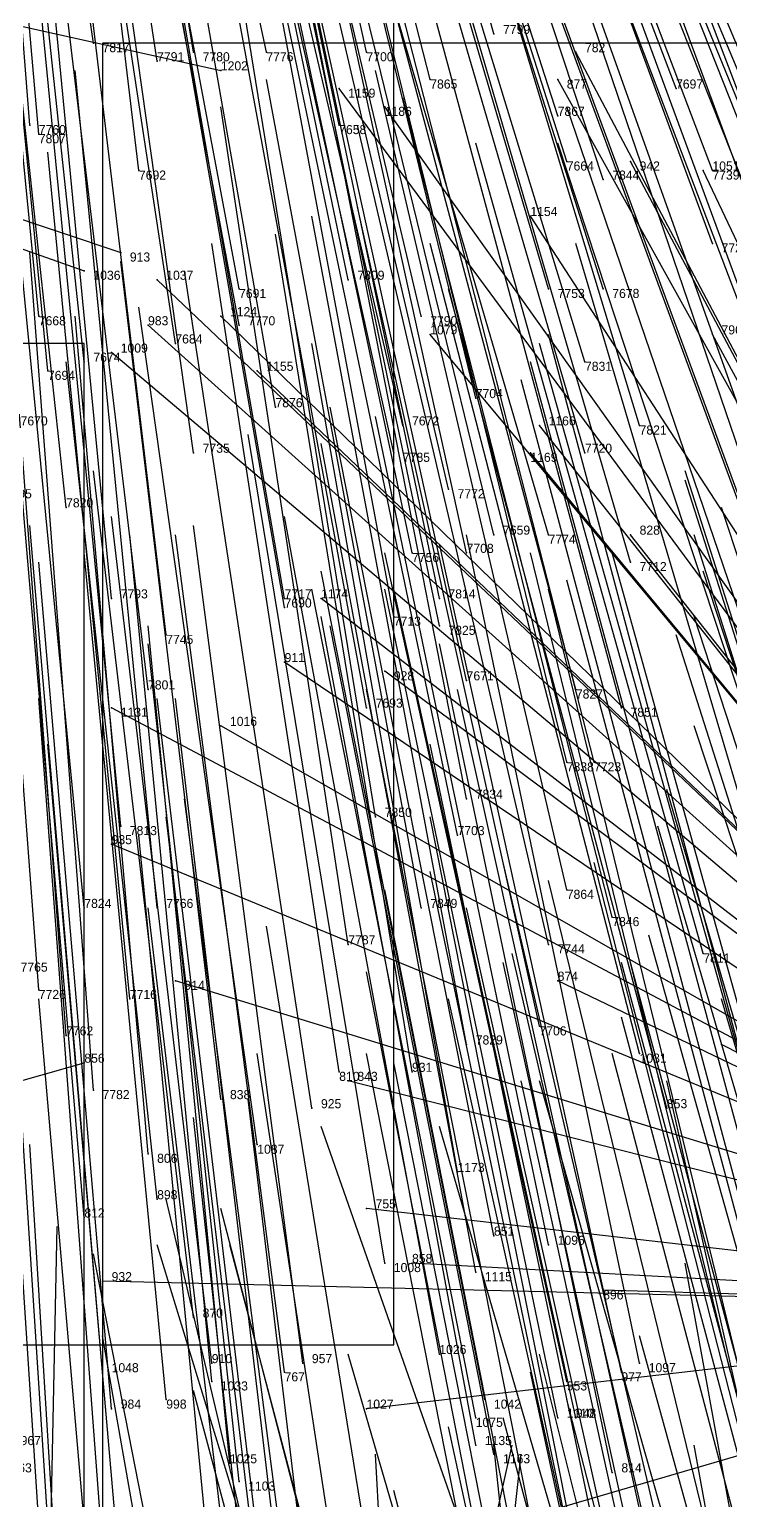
# Model space of a CAD drawing. Extents: x -0.5 to 0.59, y -0.5 to 0.59.
# Drawn here: x 0.025 to 0.102, y -0.4161 to -0.2545 of the extents above; entities that cross this region are included whole.
import ezdxf

# ---------------------------------------------------------------- set-up
doc = ezdxf.new("R2010")
doc.units = 0
for name, color, linetype in [('Clients', 3, 'CONTINUOUS'), ('Facilities', 3, 'CONTINUOUS'), ('Facilities_lines', 3, 'CONTINUOUS'), ('Min_max_boxes', 1, 'CONTINUOUS'), ('Normals', 1, 'CONTINUOUS'), ('Source_points', 5, 'CONTINUOUS'), ('Text', 3, 'CONTINUOUS')]:
    doc.layers.add(name, color=color, linetype=linetype)

msp = doc.modelspace()

# ---------------------------------------------------------------- linework, layer by layer
at = {"layer": 'Clients', "color": 5}
for p in [(0.085, -0.257, -1.25), (0.046, -0.259, -1.25), (0.083, -0.26, -1.25), (0.059, -0.261, -1.25), (0.064, -0.263, -1.25), (0.091, -0.269, -1.25), (0.099, -0.27, -1.25), (0.08, -0.275, -1.25), (0.035, -0.279, -1.25), (0.031, -0.281, -1.25), (0.039, -0.282, -1.25), (0.046, -0.286, -1.25), (0.038, -0.287, -1.25), (0.069, -0.288, -1.25), (0.1, -0.288, -1.25), (0.034, -0.29, -1.25), (0.05, -0.292, -1.25), (0.081, -0.298, -1.25), (0.08, -0.301, -1.25), (0.091, -0.31, -1.25), (0.057, -0.317, -1.25), (0.053, -0.324, -1.25), (0.064, -0.325, -1.25), (0.034, -0.329, -1.25), (0.046, -0.331, -1.25), (0.034, -0.344, -1.25), (0.041, -0.359, -1.25), (0.083, -0.359, -1.25), (0.101, -0.366, -1.25), (0.031, -0.368, -1.25), (0.06, -0.37, -1.25), (0.062, -0.384, -1.25), (0.067, -0.39, -1.25), (0.033, -0.392, -1.25), (0.088, -0.393, -1.25), (0.062, -0.406, -1.25)]:
    msp.add_point(p, dxfattribs=at)
at = {"layer": 'Facilities', "color": 3}
for p in [(0.076, -0.255, -0.664), (0.032, -0.256, -0.645), (0.039, -0.258, -0.652), (0.043, -0.257, -0.652), (0.051, -0.257, -0.655), (0.062, -0.257, -0.661), (0.069, -0.26, -0.673), (0.096, -0.261, -0.694), (0.025, -0.265, -0.666), (0.059, -0.265, -0.678), (0.083, -0.264, -0.691), (0.026, -0.266, -0.668), (0.084, -0.269, -0.705), (0.037, -0.27, -0.682), (0.088, -0.271, -0.712), (0.1, -0.27, -0.72), (0.1, -0.278, -0.74), (0.06, -0.282, -0.72), (0.048, -0.283, -0.718), (0.082, -0.283, -0.738), (0.088, -0.283, -0.742), (0.026, -0.286, -0.718), (0.068, -0.286, -0.736), (0.048, -0.287, -0.727), (0.041, -0.289, -0.729), (0.027, -0.292, -0.734), (0.031, -0.291, -0.731), (0.086, -0.291, -0.759), (0.074, -0.295, -0.759), (0.052, -0.296, -0.75), (0.066, -0.298, -0.763), (0.092, -0.298, -0.78), (0.043, -0.301, -0.759), (0.065, -0.301, -0.771), (0.086, -0.301, -0.782), (0.071, -0.305, -0.784), (0.029, -0.307, -0.77), (0.076, -0.31, -0.797), (0.082, -0.31, -0.802), (0.067, -0.312, -0.799), (0.073, -0.312, -0.8), (0.091, -0.313, -0.815), (0.034, -0.317, -0.796), (0.053, -0.317, -0.803), (0.053, -0.318, -0.805), (0.07, -0.317, -0.811), (0.065, -0.319, -0.815), (0.04, -0.321, -0.81), (0.07, -0.32, -0.82), (0.073, -0.326, -0.834), (0.038, -0.327, -0.823), (0.085, -0.327, -0.845), (0.062, -0.329, -0.836), (0.09, -0.329, -0.854), (0.084, -0.335, -0.864), (0.087, -0.335, -0.865), (0.073, -0.339, -0.866), (0.035, -0.342, -0.86), (0.063, -0.341, -0.866), (0.072, -0.343, -0.875), (0.084, -0.349, -0.898), (0.031, -0.351, -0.88), (0.039, -0.351, -0.883), (0.068, -0.351, -0.894), (0.089, -0.352, -0.908), (0.06, -0.355, -0.9), (0.082, -0.355, -0.912), (0.099, -0.356, -0.925), (0.026, -0.36, -0.903), (0.036, -0.361, -0.906), (0.029, -0.365, -0.915), (0.081, -0.364, -0.932), (0.073, -0.366, -0.932), (0.092, -0.367, -0.947), (0.059, -0.369, -0.935), (0.067, -0.369, -0.937), (0.032, -0.371, -0.932), (0.046, -0.372, -0.937), (0.056, -0.373, -0.943), (0.095, -0.373, -0.962), (0.038, -0.378, -0.95), (0.05, -0.377, -0.951), (0.072, -0.38, -0.966), (0.039, -0.383, -0.962), (0.031, -0.385, -0.965), (0.076, -0.387, -0.985), (0.082, -0.388, -0.991), (0.064, -0.39, -0.989), (0.074, -0.391, -0.995), (0.043, -0.396, -0.995), (0.07, -0.4, -1.014), (0.033, -0.402, -1.008), (0.045, -0.401, -1.008), (0.053, -0.402, -1.014), (0.055, -0.401, -1.011), (0.09, -0.402, -1.03), (0.092, -0.401, -1.029), (0.045, -0.403, -1.014), (0.084, -0.403, -1.029), (0.04, -0.405, -1.018), (0.075, -0.405, -1.03), (0.034, -0.406, -1.018), (0.074, -0.407, -1.035), (0.083, -0.407, -1.038), (0.085, -0.407, -1.039), (0.074, -0.41, -1.041), (0.047, -0.412, -1.036), (0.076, -0.411, -1.046), (0.089, -0.413, -1.056), (0.048, -0.414, -1.043)]:
    msp.add_point(p, dxfattribs=at)
at = {"layer": 'Facilities_lines', "color": 3}
for p, q in [((-0.166, -0.212, -1.25), (0.031, -0.281, -1.25)), ((-0.166, -0.212, -1.25), (0.035, -0.279, -1.25)), ((-0.166, -0.212, -1.25), (0.046, -0.259, -1.25)), ((0.158, -0.395, -1.25), (0.085, -0.257, -1.25)), ((0.158, -0.395, -1.25), (0.083, -0.26, -1.25)), ((0.158, -0.395, -1.25), (0.059, -0.261, -1.25)), ((0.158, -0.395, -1.25), (0.064, -0.263, -1.25)), ((0.158, -0.395, -1.25), (0.091, -0.269, -1.25)), ((0.158, -0.395, -1.25), (0.099, -0.27, -1.25)), ((0.158, -0.395, -1.25), (0.08, -0.275, -1.25)), ((0.158, -0.395, -1.25), (0.039, -0.282, -1.25)), ((0.158, -0.395, -1.25), (0.046, -0.286, -1.25)), ((0.158, -0.395, -1.25), (0.038, -0.287, -1.25)), ((0.158, -0.395, -1.25), (0.069, -0.288, -1.25)), ((0.158, -0.395, -1.25), (0.1, -0.288, -1.25)), ((0.158, -0.395, -1.25), (0.034, -0.29, -1.25)), ((0.158, -0.395, -1.25), (0.05, -0.292, -1.25)), ((0.158, -0.395, -1.25), (0.081, -0.298, -1.25)), ((0.158, -0.395, -1.25), (0.08, -0.301, -1.25)), ((0.158, -0.395, -1.25), (0.091, -0.31, -1.25)), ((0.158, -0.395, -1.25), (0.057, -0.317, -1.25)), ((0.158, -0.395, -1.25), (0.053, -0.324, -1.25)), ((0.158, -0.395, -1.25), (0.064, -0.325, -1.25)), ((0.158, -0.395, -1.25), (0.034, -0.329, -1.25)), ((0.158, -0.395, -1.25), (0.046, -0.331, -1.25)), ((0.158, -0.395, -1.25), (0.034, -0.344, -1.25)), ((0.158, -0.395, -1.25), (0.041, -0.359, -1.25)), ((0.158, -0.395, -1.25), (0.083, -0.359, -1.25)), ((0.158, -0.395, -1.25), (0.101, -0.366, -1.25)), ((-0.088, -0.402, -1.25), (0.031, -0.368, -1.25)), ((0.158, -0.395, -1.25), (0.06, -0.37, -1.25)), ((0.158, -0.395, -1.25), (0.062, -0.384, -1.25)), ((0.158, -0.395, -1.25), (0.067, -0.39, -1.25)), ((0.158, -0.395, -1.25), (0.033, -0.392, -1.25)), ((0.158, -0.395, -1.25), (0.088, -0.393, -1.25)), ((0.158, -0.395, -1.25), (0.062, -0.406, -1.25)), ((0.158, -0.395, -1.25), (0.076, -0.419, -1.25))]:
    msp.add_line(p, q, dxfattribs=at)
at = {"layer": 'Min_max_boxes', "color": 1}
for p, q in [((0.065, -0.399, -1.25), (0.065, -0.07, -1.25)), ((0.065, -0.399, -1.25), (0.065, -0.07, -1.25)), ((0.275, -0.256, -1.25), (0.033, -0.256, -1.25)), ((0.033, -0.256, -1.25), (0.033, -0.419, -1.25)), ((0.275, -0.256, -1.25), (0.033, -0.256, -1.25)), ((0.033, -0.256, -1.25), (0.033, -0.419, -1.25)), ((0.033, -0.256, -1.25), (0.033, -0.256, -1.25)), ((0.031, -0.289, -1.25), (-0.167, -0.289, -1.25)), ((0.031, -0.289, -1.25), (-0.167, -0.289, -1.25)), ((0.031, -0.451, -1.25), (0.031, -0.289, -1.25)), ((0.031, -0.451, -1.25), (0.031, -0.289, -1.25)), ((0.031, -0.289, -1.25), (0.031, -0.289, -1.25)), ((-0.306, -0.399, -1.25), (0.065, -0.399, -1.25)), ((-0.306, -0.399, -1.25), (0.065, -0.399, -1.25)), ((0.065, -0.399, -1.25), (0.065, -0.399, -1.25))]:
    msp.add_line(p, q, dxfattribs=at)
at = {"layer": 'Normals', "color": 1}
for p, q in [((0.032, -0.256, -0.645), (0.019, -0.164, -0.682)), ((0.039, -0.258, -0.652), (0.025, -0.166, -0.688)), ((0.043, -0.257, -0.652), (0.028, -0.165, -0.689)), ((0.051, -0.257, -0.655), (0.032, -0.166, -0.692)), ((0.062, -0.257, -0.661), (0.042, -0.166, -0.698)), ((0.076, -0.255, -0.664), (0.051, -0.165, -0.701)), ((0.069, -0.26, -0.673), (0.046, -0.17, -0.71)), ((0.025, -0.265, -0.666), (0.018, -0.173, -0.704)), ((0.026, -0.266, -0.668), (0.018, -0.174, -0.706)), ((0.059, -0.265, -0.678), (0.04, -0.174, -0.715)), ((0.096, -0.261, -0.694), (0.063, -0.174, -0.732)), ((0.083, -0.264, -0.691), (0.055, -0.176, -0.729)), ((0.037, -0.27, -0.682), (0.026, -0.179, -0.72)), ((0.084, -0.269, -0.705), (0.056, -0.181, -0.743)), ((0.088, -0.271, -0.712), (0.059, -0.183, -0.749)), ((0.1, -0.27, -0.72), (0.067, -0.183, -0.758)), ((0.048, -0.283, -0.718), (0.031, -0.192, -0.755)), ((0.06, -0.282, -0.72), (0.041, -0.191, -0.757)), ((0.1, -0.278, -0.74), (0.068, -0.191, -0.777)), ((0.026, -0.286, -0.718), (0.017, -0.194, -0.755)), ((0.082, -0.283, -0.738), (0.056, -0.195, -0.776)), ((0.088, -0.283, -0.742), (0.06, -0.195, -0.78)), ((0.112, -0.281, -0.756), (0.076, -0.195, -0.793)), ((0.041, -0.289, -0.729), (0.027, -0.197, -0.766)), ((0.048, -0.287, -0.727), (0.031, -0.196, -0.765)), ((0.068, -0.286, -0.736), (0.047, -0.197, -0.774)), ((0.108, -0.283, -0.758), (0.074, -0.197, -0.795)), ((0.031, -0.291, -0.731), (0.021, -0.198, -0.768)), ((0.027, -0.292, -0.734), (0.018, -0.2, -0.771)), ((0.112, -0.285, -0.765), (0.077, -0.199, -0.802)), ((0.086, -0.291, -0.759), (0.059, -0.203, -0.797)), ((0.052, -0.296, -0.75), (0.036, -0.205, -0.788)), ((0.074, -0.295, -0.759), (0.052, -0.205, -0.798)), ((0.066, -0.298, -0.763), (0.045, -0.208, -0.801)), ((0.112, -0.295, -0.789), (0.08, -0.208, -0.826)), ((0.043, -0.301, -0.759), (0.03, -0.209, -0.797)), ((0.092, -0.298, -0.78), (0.065, -0.209, -0.817)), ((0.065, -0.301, -0.771), (0.045, -0.211, -0.809)), ((0.086, -0.301, -0.782), (0.06, -0.212, -0.819)), ((0.103, -0.301, -0.796), (0.073, -0.213, -0.832)), ((0.029, -0.307, -0.77), (0.019, -0.214, -0.807)), ((0.071, -0.305, -0.784), (0.05, -0.215, -0.822)), ((0.119, -0.304, -0.817), (0.086, -0.217, -0.853)), ((0.073, -0.312, -0.8), (0.053, -0.221, -0.838)), ((0.076, -0.31, -0.797), (0.054, -0.22, -0.835)), ((0.082, -0.31, -0.802), (0.056, -0.221, -0.839)), ((0.067, -0.312, -0.799), (0.048, -0.222, -0.836)), ((0.034, -0.317, -0.796), (0.025, -0.224, -0.834)), ((0.091, -0.313, -0.815), (0.065, -0.224, -0.853)), ((0.053, -0.317, -0.803), (0.037, -0.225, -0.84)), ((0.053, -0.318, -0.805), (0.037, -0.226, -0.842)), ((0.07, -0.317, -0.811), (0.051, -0.226, -0.848)), ((0.114, -0.313, -0.833), (0.082, -0.226, -0.871)), ((0.04, -0.321, -0.81), (0.029, -0.229, -0.847)), ((0.065, -0.319, -0.815), (0.048, -0.228, -0.852)), ((0.07, -0.32, -0.82), (0.051, -0.229, -0.856)), ((0.11, -0.316, -0.837), (0.079, -0.229, -0.874)), ((0.124, -0.318, -0.854), (0.09, -0.232, -0.891)), ((0.038, -0.327, -0.823), (0.027, -0.235, -0.86)), ((0.073, -0.326, -0.834), (0.053, -0.235, -0.871)), ((0.062, -0.329, -0.836), (0.045, -0.237, -0.873)), ((0.085, -0.327, -0.845), (0.061, -0.237, -0.881)), ((0.09, -0.329, -0.854), (0.066, -0.24, -0.891)), ((0.119, -0.327, -0.87), (0.086, -0.24, -0.907)), ((0.084, -0.335, -0.864), (0.062, -0.245, -0.9)), ((0.087, -0.335, -0.865), (0.064, -0.245, -0.902)), ((0.134, -0.331, -0.891), (0.098, -0.245, -0.929)), ((0.073, -0.339, -0.866), (0.055, -0.247, -0.903)), ((0.113, -0.334, -0.881), (0.081, -0.247, -0.918)), ((0.035, -0.342, -0.86), (0.026, -0.25, -0.896)), ((0.063, -0.341, -0.866), (0.048, -0.249, -0.903)), ((0.114, -0.336, -0.886), (0.082, -0.249, -0.924)), ((0.072, -0.343, -0.875), (0.053, -0.252, -0.913)), ((0.085, -0.257, -1.25), (0.085, -0.257, -1.15)), ((0.031, -0.351, -0.88), (0.022, -0.259, -0.918)), ((0.039, -0.351, -0.883), (0.03, -0.259, -0.921)), ((0.046, -0.259, -1.25), (0.046, -0.259, -1.15)), ((0.068, -0.351, -0.894), (0.051, -0.26, -0.931)), ((0.084, -0.349, -0.898), (0.063, -0.259, -0.935)), ((0.083, -0.26, -1.25), (0.083, -0.26, -1.15)), ((0.059, -0.261, -1.25), (0.059, -0.261, -1.15)), ((0.06, -0.355, -0.9), (0.046, -0.263, -0.938)), ((0.064, -0.263, -1.25), (0.064, -0.263, -1.15)), ((0.089, -0.352, -0.908), (0.066, -0.262, -0.945)), ((0.114, -0.351, -0.922), (0.084, -0.263, -0.958)), ((0.082, -0.355, -0.912), (0.061, -0.265, -0.949)), ((0.026, -0.36, -0.903), (0.019, -0.268, -0.941)), ((0.036, -0.361, -0.906), (0.027, -0.268, -0.944)), ((0.099, -0.356, -0.925), (0.074, -0.267, -0.962)), ((0.112, -0.355, -0.931), (0.083, -0.267, -0.968)), ((0.091, -0.269, -1.25), (0.091, -0.269, -1.15)), ((0.099, -0.27, -1.25), (0.099, -0.27, -1.15)), ((0.029, -0.365, -0.915), (0.022, -0.272, -0.952)), ((0.081, -0.364, -0.932), (0.061, -0.274, -0.97)), ((0.073, -0.366, -0.932), (0.056, -0.275, -0.97)), ((0.08, -0.275, -1.25), (0.08, -0.275, -1.15)), ((0.067, -0.369, -0.937), (0.052, -0.277, -0.974)), ((0.032, -0.371, -0.932), (0.025, -0.279, -0.969)), ((0.035, -0.279, -1.25), (0.035, -0.279, -1.15)), ((0.059, -0.369, -0.935), (0.045, -0.278, -0.972)), ((0.092, -0.367, -0.947), (0.069, -0.278, -0.984)), ((0.111, -0.366, -0.958), (0.085, -0.278, -0.995)), ((0.031, -0.281, -1.25), (0.031, -0.281, -1.15)), ((0.046, -0.372, -0.937), (0.035, -0.28, -0.975)), ((0.056, -0.373, -0.943), (0.042, -0.281, -0.981)), ((0.039, -0.282, -1.25), (0.039, -0.282, -1.15)), ((0.095, -0.373, -0.962), (0.071, -0.283, -0.999)), ((0.038, -0.378, -0.95), (0.03, -0.286, -0.987)), ((0.05, -0.377, -0.951), (0.037, -0.285, -0.989)), ((0.046, -0.286, -1.25), (0.046, -0.286, -1.15)), ((0.038, -0.287, -1.25), (0.038, -0.287, -1.15)), ((0.072, -0.38, -0.966), (0.056, -0.289, -1.004)), ((0.069, -0.288, -1.25), (0.069, -0.288, -1.15)), ((0.106, -0.378, -0.981), (0.081, -0.289, -1.019)), ((0.106, -0.378, -0.981), (0.082, -0.288, -1.018)), ((0.1, -0.288, -1.25), (0.1, -0.288, -1.15)), ((0.034, -0.29, -1.25), (0.034, -0.29, -1.15)), ((0.031, -0.385, -0.965), (0.023, -0.292, -1.003)), ((0.039, -0.383, -0.962), (0.029, -0.291, -1)), ((0.05, -0.292, -1.25), (0.05, -0.292, -1.15)), ((0.104, -0.38, -0.986), (0.08, -0.291, -1.023)), ((0.103, -0.383, -0.991), (0.079, -0.293, -1.028)), ((0.076, -0.387, -0.985), (0.058, -0.296, -1.022)), ((0.082, -0.388, -0.991), (0.063, -0.297, -1.029)), ((0.081, -0.298, -1.25), (0.081, -0.298, -1.15)), ((0.064, -0.39, -0.989), (0.049, -0.299, -1.026)), ((0.074, -0.391, -0.995), (0.057, -0.3, -1.033)), ((0.08, -0.301, -1.25), (0.08, -0.301, -1.15)), ((0.043, -0.396, -0.995), (0.032, -0.303, -1.032)), ((0.125, -0.391, -1.027), (0.097, -0.303, -1.065)), ((0.125, -0.392, -1.028), (0.097, -0.304, -1.066)), ((0.13, -0.395, -1.04), (0.101, -0.307, -1.077)), ((0.045, -0.401, -1.008), (0.034, -0.308, -1.045)), ((0.07, -0.4, -1.014), (0.053, -0.308, -1.051)), ((0.033, -0.402, -1.008), (0.025, -0.309, -1.045)), ((0.045, -0.403, -1.014), (0.036, -0.31, -1.051)), ((0.053, -0.402, -1.014), (0.041, -0.31, -1.052)), ((0.055, -0.401, -1.011), (0.043, -0.309, -1.048)), ((0.092, -0.401, -1.029), (0.073, -0.31, -1.066)), ((0.091, -0.31, -1.25), (0.091, -0.31, -1.15)), ((0.126, -0.399, -1.046), (0.098, -0.31, -1.083)), ((0.09, -0.402, -1.03), (0.07, -0.311, -1.067)), ((0.034, -0.406, -1.018), (0.026, -0.313, -1.054)), ((0.04, -0.405, -1.018), (0.031, -0.312, -1.054)), ((0.084, -0.403, -1.029), (0.064, -0.312, -1.066)), ((0.102, -0.402, -1.037), (0.08, -0.312, -1.075)), ((0.114, -0.402, -1.044), (0.089, -0.312, -1.081)), ((0.075, -0.405, -1.03), (0.057, -0.314, -1.067)), ((0.108, -0.405, -1.047), (0.084, -0.315, -1.085)), ((0.128, -0.403, -1.056), (0.099, -0.314, -1.094)), ((0.074, -0.407, -1.035), (0.056, -0.316, -1.072)), ((0.083, -0.407, -1.038), (0.064, -0.316, -1.074)), ((0.085, -0.407, -1.039), (0.065, -0.316, -1.076)), ((0.104, -0.406, -1.048), (0.082, -0.316, -1.085)), ((0.057, -0.317, -1.25), (0.057, -0.317, -1.15)), ((0.074, -0.41, -1.041), (0.057, -0.319, -1.078)), ((0.127, -0.408, -1.067), (0.098, -0.319, -1.105)), ((0.047, -0.412, -1.036), (0.038, -0.32, -1.074)), ((0.076, -0.411, -1.046), (0.058, -0.32, -1.082)), ((0.124, -0.409, -1.068), (0.096, -0.321, -1.106)), ((0.048, -0.414, -1.043), (0.038, -0.322, -1.08)), ((0.089, -0.413, -1.056), (0.07, -0.322, -1.094)), ((0.053, -0.324, -1.25), (0.053, -0.324, -1.15)), ((0.064, -0.325, -1.25), (0.064, -0.325, -1.15)), ((0.033, -0.421, -1.055), (0.026, -0.328, -1.092)), ((0.05, -0.42, -1.057), (0.039, -0.328, -1.094)), ((0.052, -0.421, -1.06), (0.041, -0.328, -1.097)), ((0.08, -0.418, -1.065), (0.062, -0.327, -1.102)), ((0.092, -0.417, -1.069), (0.072, -0.327, -1.106)), ((0.034, -0.329, -1.25), (0.034, -0.329, -1.15)), ((0.046, -0.331, -1.25), (0.046, -0.331, -1.15)), ((0.127, -0.419, -1.095), (0.098, -0.331, -1.133)), ((0.035, -0.425, -1.067), (0.027, -0.333, -1.104)), ((0.088, -0.424, -1.083), (0.069, -0.333, -1.12)), ((0.054, -0.431, -1.086), (0.042, -0.339, -1.123)), ((0.121, -0.427, -1.11), (0.095, -0.338, -1.147)), ((0.027, -0.434, -1.088), (0.021, -0.342, -1.125)), ((0.051, -0.433, -1.091), (0.04, -0.341, -1.127)), ((0.087, -0.432, -1.101), (0.069, -0.341, -1.139)), ((0.12, -0.431, -1.119), (0.094, -0.342, -1.157)), ((0.034, -0.344, -1.25), (0.034, -0.344, -1.15)), ((0.046, -0.436, -1.096), (0.037, -0.343, -1.132)), ((0.088, -0.438, -1.116), (0.069, -0.347, -1.154)), ((0.098, -0.436, -1.118), (0.077, -0.346, -1.155)), ((0.11, -0.436, -1.125), (0.087, -0.346, -1.162)), ((0.082, -0.44, -1.119), (0.064, -0.349, -1.156)), ((0.104, -0.438, -1.125), (0.082, -0.348, -1.162)), ((0.049, -0.443, -1.115), (0.038, -0.351, -1.151)), ((0.093, -0.441, -1.128), (0.073, -0.351, -1.165)), ((0.066, -0.445, -1.124), (0.051, -0.353, -1.161)), ((0.118, -0.443, -1.147), (0.093, -0.354, -1.184)), ((0.097, -0.448, -1.146), (0.077, -0.357, -1.183)), ((0.099, -0.446, -1.142), (0.078, -0.356, -1.18)), ((0.114, -0.447, -1.153), (0.09, -0.357, -1.19)), ((0.115, -0.447, -1.153), (0.091, -0.357, -1.189)), ((0.08, -0.45, -1.141), (0.062, -0.358, -1.179)), ((0.041, -0.359, -1.25), (0.041, -0.359, -1.15)), ((0.083, -0.359, -1.25), (0.083, -0.359, -1.15)), ((0.034, -0.453, -1.136), (0.026, -0.361, -1.173)), ((0.091, -0.451, -1.151), (0.071, -0.361, -1.188)), ((0.127, -0.45, -1.169), (0.101, -0.361, -1.206)), ((0.114, -0.453, -1.169), (0.09, -0.363, -1.205)), ((0.101, -0.366, -1.25), (0.101, -0.366, -1.15)), ((0.031, -0.368, -1.25), (0.031, -0.368, -1.15)), ((0.064, -0.459, -1.158), (0.05, -0.367, -1.195)), ((0.08, -0.458, -1.163), (0.062, -0.367, -1.2)), ((0.083, -0.459, -1.167), (0.065, -0.368, -1.204)), ((0.114, -0.462, -1.188), (0.089, -0.367, -1.211)), ((0.06, -0.37, -1.25), (0.06, -0.37, -1.15)), ((0.099, -0.461, -1.177), (0.079, -0.37, -1.214)), ((0.108, -0.465, -1.193), (0.081, -0.37, -1.207)), ((0.117, -0.468, -1.205), (0.095, -0.37, -1.213)), ((0.03, -0.465, -1.164), (0.024, -0.372, -1.202)), ((0.06, -0.464, -1.169), (0.049, -0.372, -1.206)), ((0.053, -0.466, -1.173), (0.043, -0.374, -1.211)), ((0.09, -0.469, -1.194), (0.057, -0.375, -1.202)), ((0.098, -0.471, -1.202), (0.07, -0.375, -1.21)), ((0.031, -0.474, -1.188), (0.025, -0.377, -1.21)), ((0.063, -0.48, -1.211), (0.04, -0.383, -1.212)), ((0.071, -0.48, -1.214), (0.046, -0.384, -1.201)), ((0.062, -0.384, -1.25), (0.062, -0.384, -1.15)), ((0.026, -0.485, -1.215), (0.028, -0.386, -1.206)), ((0.051, -0.486, -1.222), (0.032, -0.389, -1.206)), ((0.068, -0.483, -1.219), (0.039, -0.388, -1.204)), ((0.072, -0.483, -1.222), (0.047, -0.388, -1.203)), ((0.067, -0.39, -1.25), (0.067, -0.39, -1.15)), ((0.107, -0.445, -1.25), (0.097, -0.39, -1.167)), ((0.033, -0.392, -1.25), (0.033, -0.392, -1.15)), ((0.088, -0.393, -1.25), (0.088, -0.393, -1.15)), ((0.049, -0.489, -1.229), (0.033, -0.398, -1.191)), ((0.103, -0.438, -1.25), (0.092, -0.398, -1.159)), ((0.085, -0.486, -1.234), (0.06, -0.4, -1.191)), ((0.093, -0.448, -1.25), (0.081, -0.4, -1.163)), ((0.09, -0.448, -1.25), (0.08, -0.402, -1.162)), ((0.066, -0.49, -1.237), (0.043, -0.404, -1.192)), ((0.098, -0.459, -1.25), (0.084, -0.405, -1.167)), ((0.062, -0.406, -1.25), (0.062, -0.406, -1.15)), ((0.093, -0.467, -1.25), (0.077, -0.407, -1.172)), ((0.08, -0.449, -1.25), (0.071, -0.408, -1.159)), ((0.076, -0.419, -1.25), (0.078, -0.41, -1.15)), ((0.079, -0.439, -1.25), (0.076, -0.41, -1.154)), ((0.11, -0.476, -1.25), (0.098, -0.41, -1.175)), ((0.064, -0.429, -1.25), (0.063, -0.411, -1.152)), ((0.077, -0.429, -1.25), (0.079, -0.411, -1.152)), ((0.078, -0.464, -1.25), (0.065, -0.415, -1.164))]:
    msp.add_line(p, q, dxfattribs=at)
at = {"layer": 'Source_points', "color": 5}
for p in [(0.076, -0.255, -0.664), (0.032, -0.256, -0.645), (0.039, -0.258, -0.652), (0.043, -0.257, -0.652), (0.051, -0.257, -0.655), (0.062, -0.257, -0.661), (0.085, -0.257, -1.25), (0.046, -0.259, -1.25), (0.069, -0.26, -0.673), (0.083, -0.26, -1.25), (0.059, -0.261, -1.25), (0.096, -0.261, -0.694), (0.064, -0.263, -1.25), (0.025, -0.265, -0.666), (0.059, -0.265, -0.678), (0.083, -0.264, -0.691), (0.026, -0.266, -0.668), (0.084, -0.269, -0.705), (0.091, -0.269, -1.25), (0.037, -0.27, -0.682), (0.088, -0.271, -0.712), (0.099, -0.27, -1.25), (0.1, -0.27, -0.72), (0.08, -0.275, -1.25), (0.035, -0.279, -1.25), (0.1, -0.278, -0.74), (0.031, -0.281, -1.25), (0.039, -0.282, -1.25), (0.06, -0.282, -0.72), (0.048, -0.283, -0.718), (0.082, -0.283, -0.738), (0.088, -0.283, -0.742), (0.026, -0.286, -0.718), (0.046, -0.286, -1.25), (0.068, -0.286, -0.736), (0.038, -0.287, -1.25), (0.048, -0.287, -0.727), (0.041, -0.289, -0.729), (0.069, -0.288, -1.25), (0.1, -0.288, -1.25), (0.034, -0.29, -1.25), (0.027, -0.292, -0.734), (0.031, -0.291, -0.731), (0.05, -0.292, -1.25), (0.086, -0.291, -0.759), (0.074, -0.295, -0.759), (0.052, -0.296, -0.75), (0.066, -0.298, -0.763), (0.081, -0.298, -1.25), (0.092, -0.298, -0.78), (0.043, -0.301, -0.759), (0.065, -0.301, -0.771), (0.08, -0.301, -1.25), (0.086, -0.301, -0.782), (0.071, -0.305, -0.784), (0.029, -0.307, -0.77), (0.076, -0.31, -0.797), (0.082, -0.31, -0.802), (0.091, -0.31, -1.25), (0.067, -0.312, -0.799), (0.073, -0.312, -0.8), (0.091, -0.313, -0.815), (0.034, -0.317, -0.796), (0.053, -0.317, -0.803), (0.053, -0.318, -0.805), (0.057, -0.317, -1.25), (0.07, -0.317, -0.811), (0.065, -0.319, -0.815), (0.04, -0.321, -0.81), (0.07, -0.32, -0.82), (0.053, -0.324, -1.25), (0.064, -0.325, -1.25), (0.073, -0.326, -0.834), (0.038, -0.327, -0.823), (0.085, -0.327, -0.845), (0.034, -0.329, -1.25), (0.062, -0.329, -0.836), (0.09, -0.329, -0.854), (0.046, -0.331, -1.25), (0.084, -0.335, -0.864), (0.087, -0.335, -0.865), (0.073, -0.339, -0.866), (0.035, -0.342, -0.86), (0.063, -0.341, -0.866), (0.034, -0.344, -1.25), (0.072, -0.343, -0.875), (0.084, -0.349, -0.898), (0.031, -0.351, -0.88), (0.039, -0.351, -0.883), (0.068, -0.351, -0.894), (0.089, -0.352, -0.908), (0.06, -0.355, -0.9), (0.082, -0.355, -0.912), (0.099, -0.356, -0.925), (0.026, -0.36, -0.903), (0.041, -0.359, -1.25), (0.083, -0.359, -1.25), (0.036, -0.361, -0.906), (0.029, -0.365, -0.915), (0.081, -0.364, -0.932), (0.073, -0.366, -0.932), (0.101, -0.366, -1.25), (0.031, -0.368, -1.25), (0.092, -0.367, -0.947), (0.059, -0.369, -0.935), (0.06, -0.37, -1.25), (0.067, -0.369, -0.937), (0.032, -0.371, -0.932), (0.046, -0.372, -0.937), (0.056, -0.373, -0.943), (0.095, -0.373, -0.962), (0.038, -0.378, -0.95), (0.05, -0.377, -0.951), (0.072, -0.38, -0.966), (0.039, -0.383, -0.962), (0.062, -0.384, -1.25), (0.031, -0.385, -0.965), (0.076, -0.387, -0.985), (0.082, -0.388, -0.991), (0.064, -0.39, -0.989), (0.067, -0.39, -1.25), (0.074, -0.391, -0.995), (0.033, -0.392, -1.25), (0.088, -0.393, -1.25), (0.043, -0.396, -0.995), (0.07, -0.4, -1.014), (0.033, -0.402, -1.008), (0.045, -0.401, -1.008), (0.053, -0.402, -1.014), (0.055, -0.401, -1.011), (0.09, -0.402, -1.03), (0.092, -0.401, -1.029), (0.045, -0.403, -1.014), (0.084, -0.403, -1.029), (0.04, -0.405, -1.018), (0.075, -0.405, -1.03), (0.034, -0.406, -1.018), (0.062, -0.406, -1.25), (0.074, -0.407, -1.035), (0.083, -0.407, -1.038), (0.085, -0.407, -1.039), (0.074, -0.41, -1.041), (0.047, -0.412, -1.036), (0.076, -0.411, -1.046), (0.089, -0.413, -1.056), (0.048, -0.414, -1.043)]:
    msp.add_point(p, dxfattribs=at)

# ---------------------------------------------------------------- texts
at = {"layer": 'Text', "color": 3}
for s, p in [('7799', (0.077, -0.255, -0.664)), ('7817', (0.033, -0.257, -0.645)), ('782', (0.086, -0.257, -1.25)), ('7791', (0.039, -0.258, -0.652)), ('7780', (0.044, -0.258, -0.652)), ('1202', (0.046, -0.259, -1.25)), ('7776', (0.051, -0.258, -0.655)), ('7700', (0.062, -0.258, -0.661)), ('7865', (0.069, -0.261, -0.673)), ('877', (0.084, -0.261, -1.25)), ('7697', (0.096, -0.261, -0.694)), ('1159', (0.06, -0.262, -1.25)), ('1186', (0.064, -0.264, -1.25)), ('7867', (0.083, -0.264, -0.691)), ('7760', (0.026, -0.266, -0.666)), ('7658', (0.059, -0.266, -0.678)), ('7807', (0.026, -0.267, -0.668)), ('7664', (0.084, -0.27, -0.705)), ('942', (0.092, -0.27, -1.25)), ('1051', (0.1, -0.27, -1.25)), ('7692', (0.037, -0.271, -0.682)), ('7844', (0.089, -0.271, -0.712)), ('7739', (0.1, -0.271, -0.72)), ('1154', (0.08, -0.275, -1.25)), ('913', (0.036, -0.28, -1.25)), ('7721', (0.101, -0.279, -0.74)), ('1036', (0.032, -0.282, -1.25)), ('1037', (0.04, -0.282, -1.25)), ('7809', (0.061, -0.282, -0.72)), ('7691', (0.048, -0.284, -0.718)), ('7753', (0.083, -0.284, -0.738)), ('7678', (0.089, -0.284, -0.742)), ('7668', (0.026, -0.287, -0.718)), ('983', (0.038, -0.287, -1.25)), ('1124', (0.047, -0.286, -1.25)), ('7770', (0.049, -0.287, -0.727)), ('7790', (0.069, -0.287, -0.736)), ('1079', (0.069, -0.288, -1.25)), ('796', (0.101, -0.288, -1.25)), ('1009', (0.035, -0.29, -1.25)), ('7684', (0.041, -0.289, -0.729)), ('7674', (0.032, -0.291, -0.731)), ('7694', (0.027, -0.293, -0.734)), ('1155', (0.051, -0.292, -1.25)), ('7831', (0.086, -0.292, -0.759)), ('7704', (0.074, -0.295, -0.759)), ('7876', (0.052, -0.296, -0.75)), ('7670', (0.024, -0.298, -0.747)), ('7672', (0.067, -0.298, -0.763)), ('1166', (0.082, -0.298, -1.25)), ('7821', (0.092, -0.299, -0.78)), ('7735', (0.044, -0.301, -0.759)), ('7720', (0.086, -0.301, -0.782)), ('7785', (0.066, -0.302, -0.771)), ('1169', (0.08, -0.302, -1.25)), ('895', (0.023, -0.306, -1.25)), ('7772', (0.072, -0.306, -0.784)), ('7820', (0.029, -0.307, -0.77)), ('7659', (0.077, -0.31, -0.797)), ('7774', (0.082, -0.311, -0.802)), ('828', (0.092, -0.31, -1.25)), ('7708', (0.073, -0.312, -0.8)), ('7756', (0.067, -0.313, -0.799)), ('7712', (0.092, -0.314, -0.815)), ('7793', (0.035, -0.317, -0.796)), ('7717', (0.053, -0.317, -0.803)), ('1174', (0.057, -0.317, -1.25)), ('7814', (0.071, -0.317, -0.811)), ('7690', (0.053, -0.318, -0.805)), ('7713', (0.065, -0.32, -0.815)), ('7745', (0.04, -0.322, -0.81)), ('7825', (0.071, -0.321, -0.82)), ('911', (0.053, -0.324, -1.25)), ('7801', (0.038, -0.327, -0.823)), ('928', (0.065, -0.326, -1.25)), ('7671', (0.073, -0.326, -0.834)), ('7693', (0.063, -0.329, -0.836)), ('7827', (0.085, -0.328, -0.845)), ('1131', (0.035, -0.33, -1.25)), ('7851', (0.091, -0.33, -0.854)), ('1016', (0.047, -0.331, -1.25)), ('7838', (0.084, -0.336, -0.864)), ('7723', (0.087, -0.336, -0.865)), ('7834', (0.074, -0.339, -0.866)), ('7850', (0.064, -0.341, -0.866)), ('7813', (0.036, -0.343, -0.86)), ('7703', (0.072, -0.343, -0.875)), ('935', (0.034, -0.344, -1.25)), ('7864', (0.084, -0.35, -0.898)), ('7824', (0.031, -0.351, -0.88)), ('7766', (0.04, -0.351, -0.883)), ('7849', (0.069, -0.351, -0.894)), ('7846', (0.089, -0.353, -0.908)), ('7787', (0.06, -0.355, -0.9)), ('7744', (0.083, -0.356, -0.912)), ('7765', (0.024, -0.358, -0.895)), ('7811', (0.099, -0.357, -0.925)), ('874', (0.083, -0.359, -1.25)), ('7726', (0.026, -0.361, -0.903)), ('7716', (0.036, -0.361, -0.906)), ('914', (0.042, -0.36, -1.25)), ('7762', (0.029, -0.365, -0.915)), ('7829', (0.074, -0.366, -0.932)), ('7706', (0.081, -0.365, -0.932)), ('856', (0.031, -0.368, -1.25)), ('931', (0.067, -0.369, -0.937)), ('1031', (0.092, -0.368, -0.947)), ('810', (0.059, -0.37, -0.935)), ('843', (0.061, -0.37, -1.25)), ('7782', (0.033, -0.372, -0.932)), ('838', (0.047, -0.372, -0.937)), ('925', (0.057, -0.373, -0.943)), ('853', (0.095, -0.373, -0.962)), ('806', (0.039, -0.379, -0.95)), ('1087', (0.05, -0.378, -0.951)), ('1173', (0.072, -0.38, -0.966)), ('898', (0.039, -0.383, -0.962)), ('812', (0.031, -0.385, -0.965)), ('755', (0.063, -0.384, -1.25)), ('851', (0.076, -0.387, -0.985)), ('1096', (0.083, -0.388, -0.991)), ('858', (0.067, -0.39, -1.25)), ('932', (0.034, -0.392, -1.25)), ('1008', (0.065, -0.391, -0.989)), ('1115', (0.075, -0.392, -0.995)), ('896', (0.088, -0.394, -1.25)), ('870', (0.044, -0.396, -0.995)), ('1026', (0.07, -0.4, -1.014)), ('910', (0.045, -0.401, -1.008)), ('957', (0.056, -0.401, -1.011)), ('1048', (0.034, -0.402, -1.008)), ('767', (0.053, -0.403, -1.014)), ('977', (0.09, -0.403, -1.03)), ('1097', (0.093, -0.402, -1.029)), ('1033', (0.046, -0.404, -1.014)), ('953', (0.084, -0.404, -1.029)), ('984', (0.035, -0.406, -1.018)), ('998', (0.04, -0.406, -1.018)), ('1027', (0.062, -0.406, -1.25)), ('1042', (0.076, -0.406, -1.03)), ('1075', (0.074, -0.408, -1.035)), ('1110', (0.084, -0.407, -1.038)), ('948', (0.085, -0.407, -1.039)), ('967', (0.024, -0.41, -1.25)), ('1135', (0.075, -0.41, -1.041)), ('863', (0.023, -0.413, -1.25)), ('1025', (0.047, -0.412, -1.036)), ('1163', (0.077, -0.412, -1.046)), ('814', (0.09, -0.413, -1.056)), ('1103', (0.049, -0.415, -1.043))]:
    msp.add_text(s, height=0.001, dxfattribs=at).set_placement(p)

doc.saveas('drawing.dxf')
